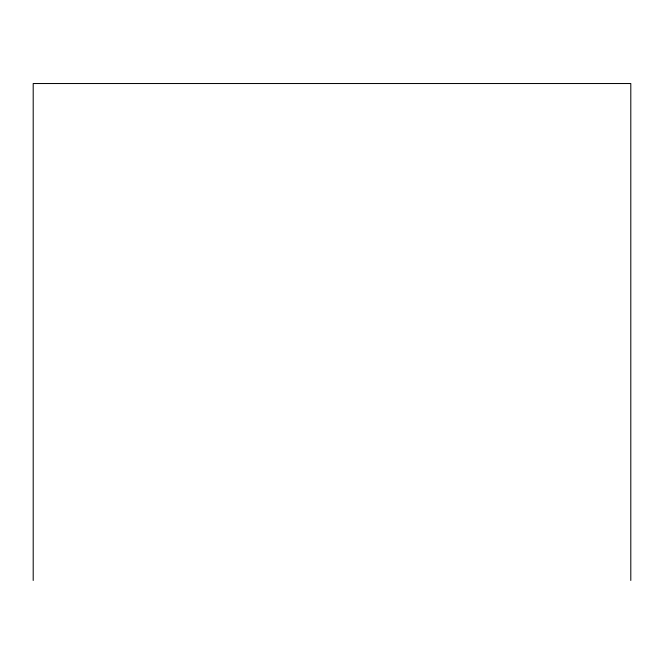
<?xml version="1.0" encoding="UTF-8"?>
<svg xmlns="http://www.w3.org/2000/svg" width="664" height="664" viewBox="0 0 664 664"><rect width="100%" height="100%" fill="white"/><g stroke="black" fill="none" stroke-linecap="round" stroke-linejoin="round"><path stroke-width="1" d="M630.8 580.469L630.8 83.531L33.2 83.531L33.2 580.469"/></g></svg>
